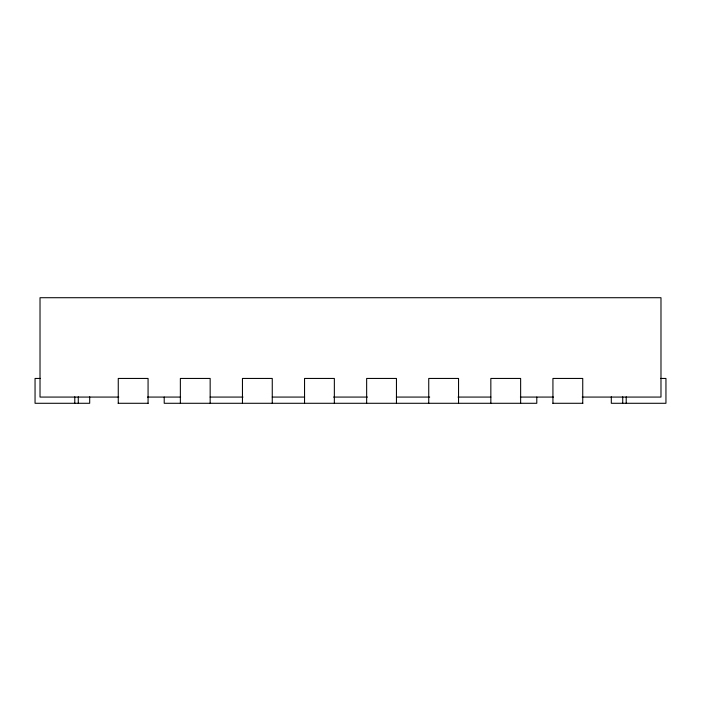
<?xml version="1.0" encoding="UTF-8"?>
<svg xmlns="http://www.w3.org/2000/svg" width="701" height="701" viewBox="0 0 701 701"><rect width="100%" height="100%" fill="white"/><g stroke="black" fill="none" stroke-linecap="round" stroke-linejoin="round"><path stroke-width="1.05" d="M40.421 378.444L35.05 378.444L35.05 403.285L89.693 403.285L89.693 396.801M660.579 378.444L665.95 378.444L665.95 403.285L611.307 403.285L611.307 396.801M118.802 397.073L40.018 397.073L40.018 297.715L660.982 297.715L660.982 397.073L582.198 397.073M147.525 397.073L180.604 397.073M210.098 397.073L242.993 397.073M272.26 397.073L304.602 397.073M333.562 397.073L367.438 397.073M396.398 397.073L429.713 397.073M458.007 397.073L490.902 397.073M520.396 397.073L553.475 397.073M118.127 403.285L148.2 403.285M552.8 403.285L582.873 403.285M626.212 396.801L626.212 403.285M622.725 396.801L622.725 403.285M582.741 403.285L582.741 378.444L552.931 378.444L552.931 403.285M536.791 397.073L536.791 403.285L164.209 403.285L164.209 397.073M520.641 403.285L520.641 378.444L490.84 378.444L490.84 403.285M458.55 403.285L458.55 378.444L428.74 378.444L428.74 403.285M396.451 403.285L396.451 378.444L366.649 378.444L366.649 403.285M334.351 403.285L334.351 378.444L304.549 378.444L304.549 403.285M272.26 403.285L272.26 378.444L242.45 378.444L242.45 403.285M210.16 403.285L210.16 378.444L180.359 378.444L180.359 403.285M148.069 403.285L148.069 378.444L118.259 378.444L118.259 403.285M78.275 396.801L78.275 403.285M74.788 396.801L74.788 403.285"/></g></svg>
